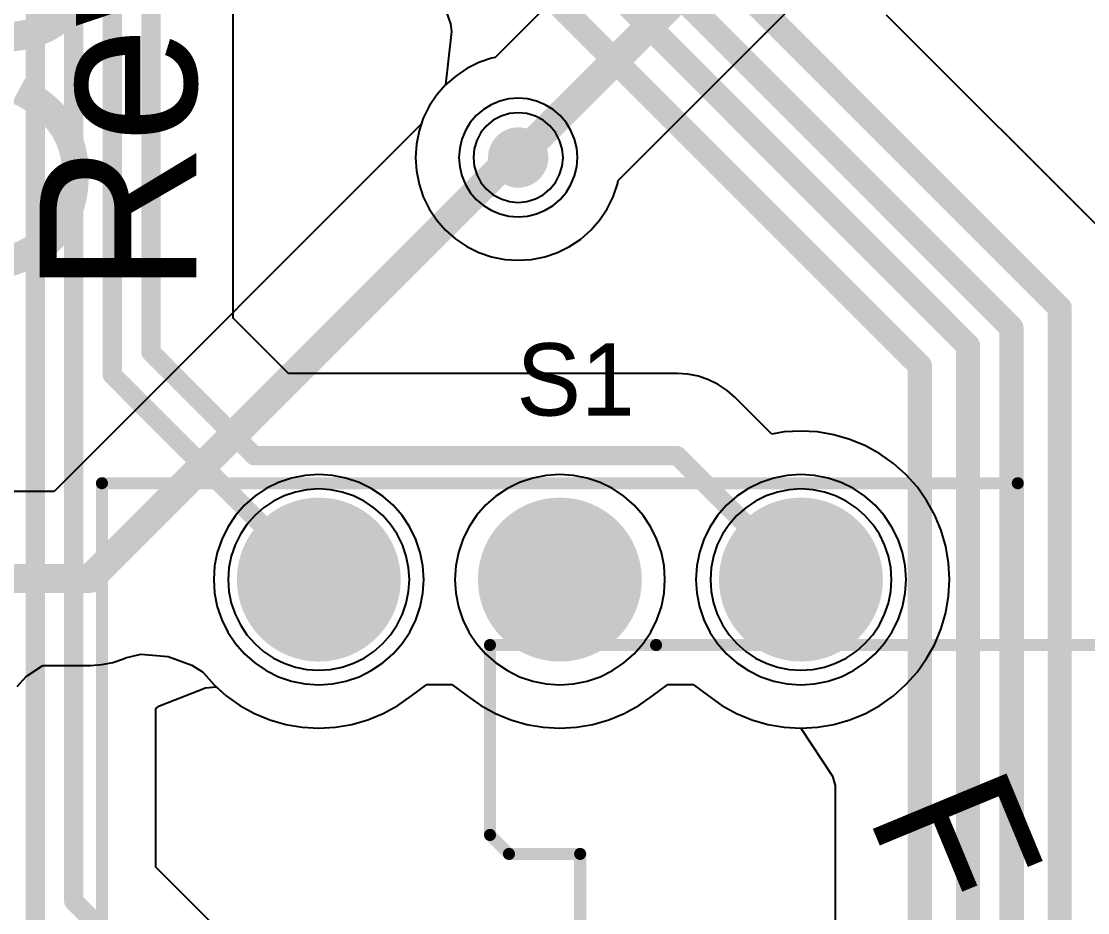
# Model space of a CAD drawing. Header units: millimetres. Extents: x 5.97 to 14.78, y 3.86 to 11.35.
# Drawn here: x 11.9916 to 12.4339, y 6.3269 to 6.6965 of the extents above; entities that cross this region are included whole.
import ezdxf

# ---------------------------------------------------------------- set-up
doc = ezdxf.new("R2010")
doc.units = ezdxf.units.MM
doc.header["$MEASUREMENT"] = 0
for name, color, linetype in [('BottomLayer', 5, 'Continuous'), ('BottomOverlay', 54, 'Continuous'), ('BottomSolder', 6, 'Continuous'), ('MidLayer1', 16, 'Continuous'), ('MidLayer2', 76, 'Continuous'), ('MultiLayer', 9, 'Continuous'), ('TopLayer', 1, 'Continuous'), ('TopOverlay', 2, 'Continuous'), ('TopSolder', 216, 'Continuous')]:
    doc.layers.add(name, color=color, linetype=linetype)

# ---------------------------------------------------------------- blocks, each defined once
blk = doc.blocks.new('94HCB16T_144')
at = {"layer": 'BottomLayer', "const_width": 0.0315}
for points in [[(-0.16575, 0.1, 1), (-0.13425, 0.1, 1)], [(0.13425, 0.1, 1), (0.16575, 0.1, 1)], [(-0.16575, 0, 1), (-0.13425, 0, 1)], [(0.13425, 0, 1), (0.16575, 0, 1)], [(-0.16575, -0.1, 1), (-0.13425, -0.1, 1)], [(0.13425, -0.1, 1), (0.16575, -0.1, 1)]]:
    blk.add_lwpolyline(points, format="xyb", close=True, dxfattribs=at)
at = {"layer": 'BottomSolder', "const_width": 0.034}
for points in [[(-0.167, 0.1, 1), (-0.133, 0.1, 1)], [(0.133, 0.1, 1), (0.167, 0.1, 1)], [(-0.167, 0, 1), (-0.133, 0, 1)], [(0.133, 0, 1), (0.167, 0, 1)], [(-0.167, -0.1, 1), (-0.133, -0.1, 1)], [(0.133, -0.1, 1), (0.167, -0.1, 1)]]:
    blk.add_lwpolyline(points, format="xyb", close=True, dxfattribs=at)
at = {"layer": 'MidLayer1', "const_width": 0.0315}
for points in [[(-0.16575, 0.1, 1), (-0.13425, 0.1, 1)], [(0.13425, 0.1, 1), (0.16575, 0.1, 1)], [(-0.16575, 0, 1), (-0.13425, 0, 1)], [(0.13425, 0, 1), (0.16575, 0, 1)], [(-0.16575, -0.1, 1), (-0.13425, -0.1, 1)], [(0.13425, -0.1, 1), (0.16575, -0.1, 1)]]:
    blk.add_lwpolyline(points, format="xyb", close=True, dxfattribs=at)
at = {"layer": 'MidLayer2', "const_width": 0.0315}
for points in [[(-0.16575, 0.1, 1), (-0.13425, 0.1, 1)], [(0.13425, 0.1, 1), (0.16575, 0.1, 1)], [(-0.16575, 0, 1), (-0.13425, 0, 1)], [(0.13425, 0, 1), (0.16575, 0, 1)], [(-0.16575, -0.1, 1), (-0.13425, -0.1, 1)], [(0.13425, -0.1, 1), (0.16575, -0.1, 1)]]:
    blk.add_lwpolyline(points, format="xyb", close=True, dxfattribs=at)
at = {"layer": 'MultiLayer', "const_width": 0.0315}
for points in [[(-0.16575, 0.1, 1), (-0.13425, 0.1, 1)], [(0.13425, 0.1, 1), (0.16575, 0.1, 1)], [(-0.16575, 0, 1), (-0.13425, 0, 1)], [(0.13425, 0, 1), (0.16575, 0, 1)], [(-0.16575, -0.1, 1), (-0.13425, -0.1, 1)], [(0.13425, -0.1, 1), (0.16575, -0.1, 1)]]:
    blk.add_lwpolyline(points, format="xyb", close=True, dxfattribs=at)
at = {"layer": 'TopLayer', "const_width": 0.0315}
for points in [[(-0.16575, 0.1, 1), (-0.13425, 0.1, 1)], [(0.13425, 0.1, 1), (0.16575, 0.1, 1)], [(-0.16575, 0, 1), (-0.13425, 0, 1)], [(0.13425, 0, 1), (0.16575, 0, 1)], [(-0.16575, -0.1, 1), (-0.13425, -0.1, 1)], [(0.13425, -0.1, 1), (0.16575, -0.1, 1)]]:
    blk.add_lwpolyline(points, format="xyb", close=True, dxfattribs=at)
at = {"layer": 'TopOverlay', "const_width": 0.005}
for points in [[(-0.18996, 0.18996), (0.18996, 0.18996)], [(-0.18996, 0.18996), (-0.18996, -0.18996)], [(0.18996, 0.18996), (0.18996, -0.18996)], [(-0.18996, -0.18996), (0.18996, -0.18996)]]:
    blk.add_lwpolyline(points, dxfattribs=at)
at = {"layer": 'TopOverlay', "const_width": 0.0025}
for points in [[(-0.19121, 0.18996, 1), (-0.18871, 0.18996, 1)], [(-0.19121, 0.18996, 1), (-0.18871, 0.18996, 1)], [(0.18871, 0.18996, 1), (0.19121, 0.18996, 1)], [(0.18871, 0.18996, 1), (0.19121, 0.18996, 1)], [(-0.19121, -0.18996, 1), (-0.18871, -0.18996, 1)], [(-0.19121, -0.18996, 1), (-0.18871, -0.18996, 1)], [(0.18871, -0.18996, 1), (0.19121, -0.18996, 1)], [(0.18871, -0.18996, 1), (0.19121, -0.18996, 1)]]:
    blk.add_lwpolyline(points, format="xyb", close=True, dxfattribs=at)
at = {"layer": 'TopSolder', "const_width": 0.034}
for points in [[(-0.167, 0.1, 1), (-0.133, 0.1, 1)], [(0.133, 0.1, 1), (0.167, 0.1, 1)], [(-0.167, 0, 1), (-0.133, 0, 1)], [(0.133, 0, 1), (0.167, 0, 1)], [(-0.167, -0.1, 1), (-0.133, -0.1, 1)], [(0.133, -0.1, 1), (0.167, -0.1, 1)]]:
    blk.add_lwpolyline(points, format="xyb", close=True, dxfattribs=at)
at = {"layer": 'TopOverlay'}
for s, rotation, p in [('F', 22.5, (-0.05273, 0.12731)), ('1', -22.5, (0.05471, 0.13207))]:
    blk.add_text(s, height=0.06, rotation=rotation, dxfattribs=at).set_placement(p)
blk.add_text('0', height=0.06, dxfattribs=at).set_placement((0, 0.1378))
blk = doc.blocks.new('M_____35363_0660_B_175')
at = {"layer": 'BottomLayer', "const_width": 0.02756}
for points in [[(-0.17126, 0.00002, 1), (-0.1437, 0.00002, 1)], [(-0.09252, 0.00002, 1), (-0.06496, 0.00002, 1)], [(-0.01378, 0, 1), (0.01378, 0, 1)], [(0.06496, -0.00002, 1), (0.09252, -0.00002, 1)], [(0.1437, 0, 1), (0.17126, 0, 1)], [(0.22244, 0, 1), (0.25, 0, 1)]]:
    blk.add_lwpolyline(points, format="xyb", close=True, dxfattribs=at)
at = {"layer": 'BottomOverlay', "const_width": 0.005}
for points in [[(-0.24409, 0.07678), (-0.23622, 0.07678)], [(-0.24409, 0.07678), (-0.24409, 0.00002)], [(-0.23622, 0.07678), (-0.20079, 0.07678)], [(-0.20079, 0.07678), (-0.20079, 0.03939)], [(0.27953, 0.07678), (0.32087, 0.07678)], [(0.27953, 0.07678), (0.27953, 0.03939)], [(0.32087, 0.07678), (0.32087, -0.3366)], [(-0.20079, 0.03939), (0.27953, 0.03939)], [(-0.24409, 0.00002), (-0.24409, -0.2677)], [(-0.24409, -0.2677), (-0.24409, -0.3366)], [(-0.15748, -0.29919), (-0.15748, -0.32873)], [(-0.15748, -0.29919), (0.23622, -0.29919)], [(0.23622, -0.29919), (0.23622, -0.32281)], [(0.23622, -0.32281), (0.23622, -0.32873)], [(-0.15748, -0.32873), (-0.16535, -0.3366)], [(0.23622, -0.32873), (0.24409, -0.3366)], [(-0.24409, -0.3366), (-0.16535, -0.3366)], [(0.24409, -0.3366), (0.32087, -0.3366)]]:
    blk.add_lwpolyline(points, dxfattribs=at)
at = {"layer": 'BottomOverlay', "const_width": 0.0025}
for points in [[(-0.24534, 0.07678, 1), (-0.24284, 0.07678, 1)], [(-0.24534, 0.07678, 1), (-0.24284, 0.07678, 1)], [(-0.23747, 0.07678, 1), (-0.23497, 0.07678, 1)], [(-0.23747, 0.07678, 1), (-0.23497, 0.07678, 1)], [(-0.20204, 0.07678, 1), (-0.19954, 0.07678, 1)], [(-0.20204, 0.07678, 1), (-0.19954, 0.07678, 1)], [(0.27828, 0.07678, 1), (0.28078, 0.07678, 1)], [(0.27828, 0.07678, 1), (0.28078, 0.07678, 1)], [(0.31962, 0.07678, 1), (0.32212, 0.07678, 1)], [(0.31962, 0.07678, 1), (0.32212, 0.07678, 1)], [(-0.20204, 0.03939, 1), (-0.19954, 0.03939, 1)], [(-0.20204, 0.03939, 1), (-0.19954, 0.03939, 1)], [(0.27828, 0.03939, 1), (0.28078, 0.03939, 1)], [(0.27828, 0.03939, 1), (0.28078, 0.03939, 1)], [(-0.24534, 0.00002, 1), (-0.24284, 0.00002, 1)], [(-0.24534, 0.00002, 1), (-0.24284, 0.00002, 1)], [(-0.24534, -0.2677, 1), (-0.24284, -0.2677, 1)], [(-0.24534, -0.2677, 1), (-0.24284, -0.2677, 1)], [(-0.15873, -0.29919, 1), (-0.15623, -0.29919, 1)], [(-0.15873, -0.29919, 1), (-0.15623, -0.29919, 1)], [(0.23497, -0.29919, 1), (0.23747, -0.29919, 1)], [(0.23497, -0.29919, 1), (0.23747, -0.29919, 1)], [(0.23497, -0.32281, 1), (0.23747, -0.32281, 1)], [(0.23497, -0.32281, 1), (0.23747, -0.32281, 1)], [(-0.15873, -0.32873, 1), (-0.15623, -0.32873, 1)], [(-0.15873, -0.32873, 1), (-0.15623, -0.32873, 1)], [(0.23497, -0.32873, 1), (0.23747, -0.32873, 1)], [(0.23497, -0.32873, 1), (0.23747, -0.32873, 1)], [(-0.24534, -0.3366, 1), (-0.24284, -0.3366, 1)], [(-0.24534, -0.3366, 1), (-0.24284, -0.3366, 1)], [(-0.1666, -0.3366, 1), (-0.1641, -0.3366, 1)], [(-0.1666, -0.3366, 1), (-0.1641, -0.3366, 1)], [(0.24284, -0.3366, 1), (0.24534, -0.3366, 1)], [(0.24284, -0.3366, 1), (0.24534, -0.3366, 1)], [(0.31962, -0.3366, 1), (0.32212, -0.3366, 1)], [(0.31962, -0.3366, 1), (0.32212, -0.3366, 1)]]:
    blk.add_lwpolyline(points, format="xyb", close=True, dxfattribs=at)
at = {"layer": 'BottomSolder', "const_width": 0.03006}
for points in [[(-0.17251, 0.00002, 1), (-0.14245, 0.00002, 1)], [(-0.09377, 0.00002, 1), (-0.06371, 0.00002, 1)], [(-0.01503, 0, 1), (0.01503, 0, 1)], [(0.06371, -0.00002, 1), (0.09377, -0.00002, 1)], [(0.14245, 0, 1), (0.17251, 0, 1)], [(0.22119, 0, 1), (0.25125, 0, 1)]]:
    blk.add_lwpolyline(points, format="xyb", close=True, dxfattribs=at)
at = {"layer": 'MidLayer1', "const_width": 0.02756}
for points in [[(-0.17126, 0.00002, 1), (-0.1437, 0.00002, 1)], [(-0.09252, 0.00002, 1), (-0.06496, 0.00002, 1)], [(-0.01378, 0, 1), (0.01378, 0, 1)], [(0.06496, -0.00002, 1), (0.09252, -0.00002, 1)], [(0.1437, 0, 1), (0.17126, 0, 1)], [(0.22244, 0, 1), (0.25, 0, 1)]]:
    blk.add_lwpolyline(points, format="xyb", close=True, dxfattribs=at)
at = {"layer": 'MidLayer2', "const_width": 0.02756}
for points in [[(-0.17126, 0.00002, 1), (-0.1437, 0.00002, 1)], [(-0.09252, 0.00002, 1), (-0.06496, 0.00002, 1)], [(-0.01378, 0, 1), (0.01378, 0, 1)], [(0.06496, -0.00002, 1), (0.09252, -0.00002, 1)], [(0.1437, 0, 1), (0.17126, 0, 1)], [(0.22244, 0, 1), (0.25, 0, 1)]]:
    blk.add_lwpolyline(points, format="xyb", close=True, dxfattribs=at)
at = {"layer": 'MultiLayer', "const_width": 0.02756}
for points in [[(-0.17126, 0.00002, 1), (-0.1437, 0.00002, 1)], [(-0.09252, 0.00002, 1), (-0.06496, 0.00002, 1)], [(-0.01378, 0, 1), (0.01378, 0, 1)], [(0.06496, -0.00002, 1), (0.09252, -0.00002, 1)], [(0.1437, 0, 1), (0.17126, 0, 1)], [(0.22244, 0, 1), (0.25, 0, 1)]]:
    blk.add_lwpolyline(points, format="xyb", close=True, dxfattribs=at)
at = {"layer": 'TopLayer', "const_width": 0.02756}
for points in [[(-0.17126, 0.00002, 1), (-0.1437, 0.00002, 1)], [(-0.09252, 0.00002, 1), (-0.06496, 0.00002, 1)], [(-0.01378, 0, 1), (0.01378, 0, 1)], [(0.06496, -0.00002, 1), (0.09252, -0.00002, 1)], [(0.1437, 0, 1), (0.17126, 0, 1)], [(0.22244, 0, 1), (0.25, 0, 1)]]:
    blk.add_lwpolyline(points, format="xyb", close=True, dxfattribs=at)
at = {"layer": 'TopSolder', "const_width": 0.03006}
for points in [[(-0.17251, 0.00002, 1), (-0.14245, 0.00002, 1)], [(-0.09377, 0.00002, 1), (-0.06371, 0.00002, 1)], [(-0.01503, 0, 1), (0.01503, 0, 1)], [(0.06371, -0.00002, 1), (0.09377, -0.00002, 1)], [(0.14245, 0, 1), (0.17251, 0, 1)], [(0.22119, 0, 1), (0.25125, 0, 1)]]:
    blk.add_lwpolyline(points, format="xyb", close=True, dxfattribs=at)

msp = doc.modelspace()

# ---------------------------------------------------------------- linework, layer by layer
at = {"layer": 'BottomLayer'}
for p, q in [((12.16784, 6.70053), (12.16969, 6.69543)), ((12.44714, 6.60247), (12.35054, 6.69907)), ((12.16969, 6.69543), (12.17, 6.69227)), ((12.17, 6.69227), (12.16759, 6.67012)), ((12.16759, 6.67012), (12.16392, 6.66593)), ((12.16392, 6.66593), (12.16083, 6.6613)), ((12.16083, 6.6613), (12.15836, 6.6563)), ((12.15751, 6.6538), (12.00529, 6.50158)), ((12.15836, 6.6563), (12.15751, 6.6538)), ((12.00529, 6.50158), (11.82502, 6.50158)), ((12.02957, 6.43065), (12.03404, 6.43217)), ((12.03404, 6.43217), (12.03482, 6.43255)), ((12.03482, 6.43255), (12.04115, 6.43402)), ((12.04115, 6.43402), (12.05249, 6.43308)), ((12.05249, 6.43308), (12.06235, 6.42945)), ((11.99356, 6.42488), (12.00046, 6.42942)), ((12.00046, 6.42942), (12.02024, 6.42942)), ((12.02024, 6.42942), (12.02495, 6.42973)), ((12.02495, 6.42973), (12.02957, 6.43065)), ((12.06235, 6.42945), (12.06669, 6.4267)), ((11.98983, 6.4207), (11.99356, 6.42488)), ((12.06669, 6.4267), (12.06725, 6.42614)), ((12.06725, 6.42614), (12.07145, 6.42145)), ((12.07145, 6.42145), (12.0766, 6.41684)), ((12.1534, 6.41684), (12.15975, 6.42145)), ((12.15975, 6.42145), (12.17025, 6.42145)), ((12.17025, 6.42145), (12.1766, 6.41684)), ((12.2534, 6.41684), (12.25975, 6.42145)), ((12.25975, 6.42145), (12.27025, 6.42145)), ((12.27025, 6.42145), (12.2766, 6.41684)), ((12.0766, 6.41684), (12.08223, 6.41285)), ((12.14777, 6.41285), (12.1534, 6.41684)), ((12.1766, 6.41684), (12.18223, 6.41285)), ((12.24777, 6.41285), (12.2534, 6.41684)), ((12.2766, 6.41684), (12.28223, 6.41285)), ((12.08223, 6.41285), (12.08828, 6.40951)), ((12.08828, 6.40951), (12.09466, 6.40686)), ((12.13534, 6.40686), (12.14172, 6.40951)), ((12.14172, 6.40951), (12.14777, 6.41285)), ((12.18223, 6.41285), (12.18828, 6.40951)), ((12.18828, 6.40951), (12.19466, 6.40686)), ((12.23534, 6.40686), (12.24172, 6.40951)), ((12.24172, 6.40951), (12.24777, 6.41285)), ((12.28223, 6.41285), (12.28828, 6.40951)), ((12.28828, 6.40951), (12.29466, 6.40686)), ((12.09466, 6.40686), (12.10129, 6.40495)), ((12.12871, 6.40495), (12.13534, 6.40686)), ((12.19466, 6.40686), (12.20129, 6.40495)), ((12.22871, 6.40495), (12.23534, 6.40686)), ((12.29466, 6.40686), (12.30129, 6.40495)), ((12.10129, 6.40495), (12.1081, 6.40379)), ((12.1081, 6.40379), (12.115, 6.40341)), ((12.115, 6.40341), (12.1219, 6.40379)), ((12.1219, 6.40379), (12.12871, 6.40495)), ((12.20129, 6.40495), (12.2081, 6.40379)), ((12.2081, 6.40379), (12.215, 6.40341)), ((12.215, 6.40341), (12.2219, 6.40379)), ((12.2219, 6.40379), (12.22871, 6.40495)), ((12.30129, 6.40495), (12.3081, 6.40379)), ((12.3081, 6.40379), (12.315, 6.40341)), ((12.315, 6.40341), (12.32811, 6.38346)), ((12.32811, 6.38346), (12.32926, 6.37969)), ((12.32926, 6.37969), (12.32926, 6.25031))]:
    msp.add_line(p, q, dxfattribs=at)
for points, const_width in [([(12.083, 6.917), (12.42234, 6.57766)], 0.01), ([(12.07472, 6.897), (12.40234, 6.56938)], 0.01), ([(12.06726, 6.879), (12.38434, 6.56192)], 0.01), ([(12.05898, 6.859), (12.36434, 6.55364)], 0.01), ([(12.02024, 6.4655), (12.19474, 6.64)], 0.012), ([(12.19474, 6.64), (12.19771, 6.64)], 0.012), ([(12.42234, 6.1034), (12.42234, 6.57766)], 0.01), ([(12.40234, 6.1136), (12.40234, 6.56938)], 0.01), ([(12.38434, 6.12105), (12.38434, 6.56192)], 0.01), ([(12.36434, 6.12934), (12.36434, 6.55364)], 0.01), ([(12.115, 6.465), (12.115, 6.47666)], 0.008), ([(11.76135, 6.4655), (12.02024, 6.4655)], 0.012)]:
    msp.add_lwpolyline(points, dxfattribs=dict(at, const_width=const_width))
for points, const_width in [([(12.19146, 6.64, 1), (12.20396, 6.64, 1)], 0.0125), ([(12.19174, 6.64, 1), (12.19774, 6.64, 1)], 0.006), ([(12.19174, 6.64, 1), (12.19774, 6.64, 1)], 0.006), ([(12.19471, 6.64, 1), (12.20071, 6.64, 1)], 0.006), ([(12.41984, 6.57766, 1), (12.42484, 6.57766, 1)], 0.005), ([(12.41984, 6.57766, 1), (12.42484, 6.57766, 1)], 0.005), ([(12.39984, 6.56938, 1), (12.40484, 6.56938, 1)], 0.005), ([(12.39984, 6.56938, 1), (12.40484, 6.56938, 1)], 0.005), ([(12.38184, 6.56192, 1), (12.38684, 6.56192, 1)], 0.005), ([(12.38184, 6.56192, 1), (12.38684, 6.56192, 1)], 0.005), ([(12.36184, 6.55364, 1), (12.36684, 6.55364, 1)], 0.005), ([(12.36184, 6.55364, 1), (12.36684, 6.55364, 1)], 0.005), ([(12.113, 6.47666, 1), (12.117, 6.47666, 1)], 0.004), ([(12.01724, 6.4655, 1), (12.02324, 6.4655, 1)], 0.006), ([(12.01724, 6.4655, 1), (12.02324, 6.4655, 1)], 0.006), ([(12.113, 6.465, 1), (12.117, 6.465, 1)], 0.004)]:
    msp.add_lwpolyline(points, format="xyb", close=True, dxfattribs=dict(at, const_width=const_width))
at = {"layer": 'MidLayer1'}
for p, q in [((12.1906, 6.65717), (12.18738, 6.65546)), ((12.19408, 6.65823), (12.1906, 6.65717)), ((12.19771, 6.65859), (12.19408, 6.65823)), ((12.20134, 6.65823), (12.19771, 6.65859)), ((12.20483, 6.65717), (12.20134, 6.65823)), ((12.20804, 6.65546), (12.20483, 6.65717)), ((12.18457, 6.65314), (12.18225, 6.65033)), ((12.18738, 6.65546), (12.18457, 6.65314)), ((12.21086, 6.65314), (12.20804, 6.65546)), ((12.21317, 6.65033), (12.21086, 6.65314)), ((12.18225, 6.65033), (12.18054, 6.64711)), ((12.21489, 6.64711), (12.21317, 6.65033)), ((12.18054, 6.64711), (12.17948, 6.64363)), ((12.21594, 6.64363), (12.21489, 6.64711)), ((12.17948, 6.64363), (12.17912, 6.64)), ((12.17912, 6.64), (12.17948, 6.63637)), ((12.2163, 6.64), (12.21594, 6.64363)), ((12.21594, 6.63637), (12.2163, 6.64)), ((12.17948, 6.63637), (12.18054, 6.63289)), ((12.21489, 6.63289), (12.21594, 6.63637)), ((12.18054, 6.63289), (12.18225, 6.62967)), ((12.21317, 6.62967), (12.21489, 6.63289)), ((12.18225, 6.62967), (12.18457, 6.62686)), ((12.18457, 6.62686), (12.18738, 6.62454)), ((12.20804, 6.62454), (12.21086, 6.62686)), ((12.21086, 6.62686), (12.21317, 6.62967)), ((12.18738, 6.62454), (12.1906, 6.62283)), ((12.1906, 6.62283), (12.19408, 6.62177)), ((12.20134, 6.62177), (12.20483, 6.62283)), ((12.20483, 6.62283), (12.20804, 6.62454)), ((12.19408, 6.62177), (12.19771, 6.62141)), ((12.19771, 6.62141), (12.20134, 6.62177)), ((12.115, 6.50258), (12.1101, 6.50225)), ((12.1199, 6.50225), (12.115, 6.50258)), ((12.315, 6.50258), (12.3101, 6.50225)), ((12.3199, 6.50225), (12.315, 6.50258)), ((12.10062, 6.49972), (12.09621, 6.49754)), ((12.10527, 6.5013), (12.10062, 6.49972)), ((12.1101, 6.50225), (12.10527, 6.5013)), ((12.12473, 6.5013), (12.1199, 6.50225)), ((12.12938, 6.49972), (12.12473, 6.5013)), ((12.13379, 6.49754), (12.12938, 6.49972)), ((12.30062, 6.49972), (12.29621, 6.49754)), ((12.30527, 6.5013), (12.30062, 6.49972)), ((12.3101, 6.50225), (12.30527, 6.5013)), ((12.32473, 6.5013), (12.3199, 6.50225)), ((12.32938, 6.49972), (12.32473, 6.5013)), ((12.33379, 6.49754), (12.32938, 6.49972)), ((12.09212, 6.49481), (12.08843, 6.49157)), ((12.09621, 6.49754), (12.09212, 6.49481)), ((12.13788, 6.49481), (12.13379, 6.49754)), ((12.14157, 6.49157), (12.13788, 6.49481)), ((12.29212, 6.49481), (12.28843, 6.49157)), ((12.29621, 6.49754), (12.29212, 6.49481)), ((12.33788, 6.49481), (12.33379, 6.49754)), ((12.34157, 6.49157), (12.33788, 6.49481)), ((12.08843, 6.49157), (12.08519, 6.48788)), ((12.14481, 6.48788), (12.14157, 6.49157)), ((12.28843, 6.49157), (12.28519, 6.48788)), ((12.34481, 6.48788), (12.34157, 6.49157)), ((12.08519, 6.48788), (12.08246, 6.48379)), ((12.14754, 6.48379), (12.14481, 6.48788)), ((12.28519, 6.48788), (12.28246, 6.48379)), ((12.34754, 6.48379), (12.34481, 6.48788)), ((12.08246, 6.48379), (12.08028, 6.47938)), ((12.14972, 6.47938), (12.14754, 6.48379)), ((12.28246, 6.48379), (12.28028, 6.47938)), ((12.34972, 6.47938), (12.34754, 6.48379)), ((12.08028, 6.47938), (12.0787, 6.47473)), ((12.1513, 6.47473), (12.14972, 6.47938)), ((12.28028, 6.47938), (12.2787, 6.47473)), ((12.3513, 6.47473), (12.34972, 6.47938)), ((12.0787, 6.47473), (12.07775, 6.4699)), ((12.15226, 6.4699), (12.1513, 6.47473)), ((12.2787, 6.47473), (12.27774, 6.4699)), ((12.35225, 6.4699), (12.3513, 6.47473)), ((12.07775, 6.4699), (12.07742, 6.465)), ((12.15258, 6.465), (12.15226, 6.4699)), ((12.27774, 6.4699), (12.27742, 6.465)), ((12.35258, 6.465), (12.35225, 6.4699)), ((12.07742, 6.465), (12.07775, 6.4601)), ((12.15226, 6.4601), (12.15258, 6.465)), ((12.27742, 6.465), (12.27774, 6.4601)), ((12.35225, 6.4601), (12.35258, 6.465)), ((12.07775, 6.4601), (12.0787, 6.45527)), ((12.1513, 6.45527), (12.15226, 6.4601)), ((12.27774, 6.4601), (12.2787, 6.45527)), ((12.3513, 6.45527), (12.35225, 6.4601)), ((12.0787, 6.45527), (12.08028, 6.45062)), ((12.14972, 6.45062), (12.1513, 6.45527)), ((12.2787, 6.45527), (12.28028, 6.45062)), ((12.34972, 6.45062), (12.3513, 6.45527)), ((12.08028, 6.45062), (12.08246, 6.44621)), ((12.14754, 6.44621), (12.14972, 6.45062)), ((12.28028, 6.45062), (12.28246, 6.44621)), ((12.34754, 6.44621), (12.34972, 6.45062)), ((12.08246, 6.44621), (12.08519, 6.44212)), ((12.14481, 6.44212), (12.14754, 6.44621)), ((12.28246, 6.44621), (12.28519, 6.44212)), ((12.34481, 6.44212), (12.34754, 6.44621)), ((12.08519, 6.44212), (12.08843, 6.43843)), ((12.14157, 6.43843), (12.14481, 6.44212)), ((12.28519, 6.44212), (12.28843, 6.43843)), ((12.34157, 6.43843), (12.34481, 6.44212)), ((12.08843, 6.43843), (12.09212, 6.43519)), ((12.13788, 6.43519), (12.14157, 6.43843)), ((12.28843, 6.43843), (12.29212, 6.43519)), ((12.33788, 6.43519), (12.34157, 6.43843)), ((12.09212, 6.43519), (12.09621, 6.43246)), ((12.09621, 6.43246), (12.10062, 6.43028)), ((12.12938, 6.43028), (12.13379, 6.43246)), ((12.13379, 6.43246), (12.13788, 6.43519)), ((12.29212, 6.43519), (12.29621, 6.43246)), ((12.29621, 6.43246), (12.30062, 6.43028)), ((12.32938, 6.43028), (12.33379, 6.43246)), ((12.33379, 6.43246), (12.33788, 6.43519)), ((12.10062, 6.43028), (12.10527, 6.4287)), ((12.10527, 6.4287), (12.1101, 6.42774)), ((12.1101, 6.42774), (12.115, 6.42742)), ((12.115, 6.42742), (12.1199, 6.42774)), ((12.1199, 6.42774), (12.12473, 6.4287)), ((12.12473, 6.4287), (12.12938, 6.43028)), ((12.30062, 6.43028), (12.30527, 6.4287)), ((12.30527, 6.4287), (12.3101, 6.42774)), ((12.3101, 6.42774), (12.315, 6.42742)), ((12.315, 6.42742), (12.3199, 6.42774)), ((12.3199, 6.42774), (12.32473, 6.4287)), ((12.32473, 6.4287), (12.32938, 6.43028))]:
    msp.add_line(p, q, dxfattribs=at)
at = {"layer": 'MidLayer1', "const_width": 0.0125}
msp.add_lwpolyline([(12.19146, 6.64, 1), (12.20396, 6.64, 1)], format="xyb", close=True, dxfattribs=at)
at = {"layer": 'MidLayer2'}
for p, q in [((12.18655, 6.6619), (12.18327, 6.65988)), ((12.19012, 6.66337), (12.18655, 6.6619)), ((12.19387, 6.66427), (12.19012, 6.66337)), ((12.19771, 6.66458), (12.19387, 6.66427)), ((12.20156, 6.66427), (12.19771, 6.66458)), ((12.20531, 6.66337), (12.20156, 6.66427)), ((12.20887, 6.6619), (12.20531, 6.66337)), ((12.21216, 6.65988), (12.20887, 6.6619)), ((12.18033, 6.65738), (12.17783, 6.65445)), ((12.18327, 6.65988), (12.18033, 6.65738)), ((12.21509, 6.65738), (12.21216, 6.65988)), ((12.21759, 6.65445), (12.21509, 6.65738)), ((12.17783, 6.65445), (12.17581, 6.65116)), ((12.21961, 6.65116), (12.21759, 6.65445)), ((12.17581, 6.65116), (12.17434, 6.64759)), ((12.22108, 6.64759), (12.21961, 6.65116)), ((12.17434, 6.64759), (12.17344, 6.64384)), ((12.22198, 6.64384), (12.22108, 6.64759)), ((12.17344, 6.64384), (12.17314, 6.64)), ((12.17314, 6.64), (12.17344, 6.63616)), ((12.22229, 6.64), (12.22198, 6.64384)), ((12.22198, 6.63616), (12.22229, 6.64)), ((12.17344, 6.63616), (12.17434, 6.63241)), ((12.22108, 6.63241), (12.22198, 6.63616)), ((12.17434, 6.63241), (12.17581, 6.62884)), ((12.21961, 6.62884), (12.22108, 6.63241)), ((12.17581, 6.62884), (12.17783, 6.62555)), ((12.21759, 6.62555), (12.21961, 6.62884)), ((12.17783, 6.62555), (12.18033, 6.62262)), ((12.18033, 6.62262), (12.18327, 6.62012)), ((12.21216, 6.62012), (12.21509, 6.62262)), ((12.21509, 6.62262), (12.21759, 6.62555)), ((12.18327, 6.62012), (12.18655, 6.6181)), ((12.18655, 6.6181), (12.19012, 6.61663)), ((12.20531, 6.61663), (12.20887, 6.6181)), ((12.20887, 6.6181), (12.21216, 6.62012)), ((12.19012, 6.61663), (12.19387, 6.61573)), ((12.19387, 6.61573), (12.19771, 6.61542)), ((12.19771, 6.61542), (12.20156, 6.61573)), ((12.20156, 6.61573), (12.20531, 6.61663)), ((12.10372, 6.5071), (12.09832, 6.50527)), ((12.10931, 6.50822), (12.10372, 6.5071)), ((12.115, 6.50859), (12.10931, 6.50822)), ((12.12069, 6.50822), (12.115, 6.50859)), ((12.12628, 6.5071), (12.12069, 6.50822)), ((12.13168, 6.50527), (12.12628, 6.5071)), ((12.20372, 6.5071), (12.19832, 6.50527)), ((12.20931, 6.50822), (12.20372, 6.5071)), ((12.215, 6.50859), (12.20931, 6.50822)), ((12.22069, 6.50822), (12.215, 6.50859)), ((12.22628, 6.5071), (12.22069, 6.50822)), ((12.23168, 6.50527), (12.22628, 6.5071)), ((12.30372, 6.5071), (12.29832, 6.50527)), ((12.30931, 6.50822), (12.30372, 6.5071)), ((12.315, 6.50859), (12.30931, 6.50822)), ((12.32069, 6.50822), (12.315, 6.50859)), ((12.32628, 6.5071), (12.32069, 6.50822)), ((12.33168, 6.50527), (12.32628, 6.5071)), ((12.09321, 6.50275), (12.08846, 6.49958)), ((12.09832, 6.50527), (12.09321, 6.50275)), ((12.13679, 6.50275), (12.13168, 6.50527)), ((12.14154, 6.49958), (12.13679, 6.50275)), ((12.19321, 6.50275), (12.18846, 6.49958)), ((12.19832, 6.50527), (12.19321, 6.50275)), ((12.23679, 6.50275), (12.23168, 6.50527)), ((12.24154, 6.49958), (12.23679, 6.50275)), ((12.29321, 6.50275), (12.28846, 6.49958)), ((12.29832, 6.50527), (12.29321, 6.50275)), ((12.33679, 6.50275), (12.33168, 6.50527)), ((12.34154, 6.49958), (12.33679, 6.50275)), ((12.08846, 6.49958), (12.08418, 6.49582)), ((12.14582, 6.49582), (12.14154, 6.49958)), ((12.18846, 6.49958), (12.18418, 6.49582)), ((12.24582, 6.49582), (12.24154, 6.49958)), ((12.28846, 6.49958), (12.28418, 6.49582)), ((12.34582, 6.49582), (12.34154, 6.49958)), ((12.08418, 6.49582), (12.08042, 6.49154)), ((12.14958, 6.49154), (12.14582, 6.49582)), ((12.18418, 6.49582), (12.18042, 6.49154)), ((12.24958, 6.49154), (12.24582, 6.49582)), ((12.28418, 6.49582), (12.28042, 6.49154)), ((12.34958, 6.49154), (12.34582, 6.49582)), ((12.08042, 6.49154), (12.07725, 6.48679)), ((12.15275, 6.48679), (12.14958, 6.49154)), ((12.18042, 6.49154), (12.17725, 6.48679)), ((12.25275, 6.48679), (12.24958, 6.49154)), ((12.28042, 6.49154), (12.27725, 6.48679)), ((12.35275, 6.48679), (12.34958, 6.49154)), ((12.07725, 6.48679), (12.07473, 6.48168)), ((12.15527, 6.48168), (12.15275, 6.48679)), ((12.17725, 6.48679), (12.17473, 6.48168)), ((12.25527, 6.48168), (12.25275, 6.48679)), ((12.27725, 6.48679), (12.27473, 6.48168)), ((12.35527, 6.48168), (12.35275, 6.48679)), ((12.07473, 6.48168), (12.0729, 6.47628)), ((12.1571, 6.47628), (12.15527, 6.48168)), ((12.17473, 6.48168), (12.1729, 6.47628)), ((12.2571, 6.47628), (12.25527, 6.48168)), ((12.27473, 6.48168), (12.2729, 6.47628)), ((12.3571, 6.47628), (12.35527, 6.48168)), ((12.0729, 6.47628), (12.07178, 6.47069)), ((12.15822, 6.47069), (12.1571, 6.47628)), ((12.1729, 6.47628), (12.17178, 6.47069)), ((12.25822, 6.47069), (12.2571, 6.47628)), ((12.2729, 6.47628), (12.27178, 6.47069)), ((12.35822, 6.47069), (12.3571, 6.47628)), ((12.07178, 6.47069), (12.07141, 6.465)), ((12.15859, 6.465), (12.15822, 6.47069)), ((12.17178, 6.47069), (12.17141, 6.465)), ((12.25859, 6.465), (12.25822, 6.47069)), ((12.27178, 6.47069), (12.27141, 6.465)), ((12.35859, 6.465), (12.35822, 6.47069)), ((12.07141, 6.465), (12.07178, 6.45931)), ((12.15822, 6.45931), (12.15859, 6.465)), ((12.17141, 6.465), (12.17178, 6.45931)), ((12.25822, 6.45931), (12.25859, 6.465)), ((12.27141, 6.465), (12.27178, 6.45931)), ((12.35822, 6.45931), (12.35859, 6.465)), ((12.07178, 6.45931), (12.0729, 6.45372)), ((12.1571, 6.45372), (12.15822, 6.45931)), ((12.17178, 6.45931), (12.1729, 6.45372)), ((12.2571, 6.45372), (12.25822, 6.45931)), ((12.27178, 6.45931), (12.2729, 6.45372)), ((12.3571, 6.45372), (12.35822, 6.45931)), ((12.0729, 6.45372), (12.07473, 6.44832)), ((12.15527, 6.44832), (12.1571, 6.45372)), ((12.1729, 6.45372), (12.17473, 6.44832)), ((12.25527, 6.44832), (12.2571, 6.45372)), ((12.2729, 6.45372), (12.27473, 6.44832)), ((12.35527, 6.44832), (12.3571, 6.45372)), ((12.07473, 6.44832), (12.07725, 6.44321)), ((12.15275, 6.44321), (12.15527, 6.44832)), ((12.17473, 6.44832), (12.17725, 6.44321)), ((12.25275, 6.44321), (12.25527, 6.44832)), ((12.27473, 6.44832), (12.27725, 6.44321)), ((12.35275, 6.44321), (12.35527, 6.44832)), ((12.07725, 6.44321), (12.08042, 6.43846)), ((12.14958, 6.43846), (12.15275, 6.44321)), ((12.17725, 6.44321), (12.18042, 6.43846)), ((12.24958, 6.43846), (12.25275, 6.44321)), ((12.27725, 6.44321), (12.28042, 6.43846)), ((12.34958, 6.43846), (12.35275, 6.44321)), ((12.08042, 6.43846), (12.08418, 6.43418)), ((12.14582, 6.43418), (12.14958, 6.43846)), ((12.18042, 6.43846), (12.18418, 6.43418)), ((12.24582, 6.43418), (12.24958, 6.43846)), ((12.28042, 6.43846), (12.28418, 6.43418)), ((12.34582, 6.43418), (12.34958, 6.43846)), ((12.08418, 6.43418), (12.08846, 6.43042)), ((12.14154, 6.43042), (12.14582, 6.43418)), ((12.18418, 6.43418), (12.18846, 6.43042)), ((12.24154, 6.43042), (12.24582, 6.43418)), ((12.28418, 6.43418), (12.28846, 6.43042)), ((12.34154, 6.43042), (12.34582, 6.43418)), ((12.08846, 6.43042), (12.09321, 6.42725)), ((12.09321, 6.42725), (12.09832, 6.42473)), ((12.13168, 6.42473), (12.13679, 6.42725)), ((12.13679, 6.42725), (12.14154, 6.43042)), ((12.18846, 6.43042), (12.19321, 6.42725)), ((12.19321, 6.42725), (12.19832, 6.42473)), ((12.23168, 6.42473), (12.23679, 6.42725)), ((12.23679, 6.42725), (12.24154, 6.43042)), ((12.28846, 6.43042), (12.29321, 6.42725)), ((12.29321, 6.42725), (12.29832, 6.42473)), ((12.33168, 6.42473), (12.33679, 6.42725)), ((12.33679, 6.42725), (12.34154, 6.43042)), ((12.09832, 6.42473), (12.10372, 6.4229)), ((12.10372, 6.4229), (12.10931, 6.42178)), ((12.12069, 6.42178), (12.12628, 6.4229)), ((12.12628, 6.4229), (12.13168, 6.42473)), ((12.19832, 6.42473), (12.20372, 6.4229)), ((12.20372, 6.4229), (12.20931, 6.42178)), ((12.22069, 6.42178), (12.22628, 6.4229)), ((12.22628, 6.4229), (12.23168, 6.42473)), ((12.29832, 6.42473), (12.30372, 6.4229)), ((12.30372, 6.4229), (12.30931, 6.42178)), ((12.32069, 6.42178), (12.32628, 6.4229)), ((12.32628, 6.4229), (12.33168, 6.42473)), ((12.10931, 6.42178), (12.115, 6.42141)), ((12.115, 6.42141), (12.12069, 6.42178)), ((12.20931, 6.42178), (12.215, 6.42141)), ((12.215, 6.42141), (12.22069, 6.42178)), ((12.30931, 6.42178), (12.315, 6.42141)), ((12.315, 6.42141), (12.32069, 6.42178))]:
    msp.add_line(p, q, dxfattribs=at)
at = {"layer": 'MidLayer2', "const_width": 0.0125}
msp.add_lwpolyline([(12.19146, 6.64, 1), (12.20396, 6.64, 1)], format="xyb", close=True, dxfattribs=at)
at = {"layer": 'MultiLayer', "const_width": 0.0125}
msp.add_lwpolyline([(12.19146, 6.64, 1), (12.20396, 6.64, 1)], format="xyb", close=True, dxfattribs=at)
at = {"layer": 'TopLayer'}
for p, q in [((12.07945, 6.57337), (12.07945, 7.04926)), ((12.26858, 6.76189), (12.18811, 6.68142)), ((12.23913, 6.6304), (12.3196, 6.71087)), ((12.18141, 6.67935), (12.17642, 6.67689)), ((12.18669, 6.68114), (12.18141, 6.67935)), ((12.18811, 6.68142), (12.18669, 6.68114)), ((12.17642, 6.67689), (12.17178, 6.67379)), ((12.17178, 6.67379), (12.16759, 6.67012)), ((12.16759, 6.67012), (12.16392, 6.66593)), ((12.16392, 6.66593), (12.16083, 6.6613)), ((12.16083, 6.6613), (12.15836, 6.6563)), ((12.15836, 6.6563), (12.15657, 6.65102)), ((12.15657, 6.65102), (12.15548, 6.64556)), ((12.15548, 6.64556), (12.15512, 6.64)), ((12.15512, 6.64), (12.15548, 6.63444)), ((12.15548, 6.63444), (12.15657, 6.62898)), ((12.15657, 6.62898), (12.15836, 6.6237)), ((12.23706, 6.6237), (12.23885, 6.62898)), ((12.23885, 6.62898), (12.23913, 6.6304)), ((12.15836, 6.6237), (12.16083, 6.6187)), ((12.2346, 6.6187), (12.23706, 6.6237)), ((12.16083, 6.6187), (12.16392, 6.61407)), ((12.2315, 6.61407), (12.2346, 6.6187)), ((12.16392, 6.61407), (12.16759, 6.60988)), ((12.22783, 6.60988), (12.2315, 6.61407)), ((12.16759, 6.60988), (12.17178, 6.60621)), ((12.22364, 6.60621), (12.22783, 6.60988)), ((12.17178, 6.60621), (12.17642, 6.60311)), ((12.21901, 6.60311), (12.22364, 6.60621)), ((12.17642, 6.60311), (12.18141, 6.60065)), ((12.18141, 6.60065), (12.18669, 6.59886)), ((12.20873, 6.59886), (12.21401, 6.60065)), ((12.21401, 6.60065), (12.21901, 6.60311)), ((12.18669, 6.59886), (12.19215, 6.59777)), ((12.19215, 6.59777), (12.19771, 6.59741)), ((12.19771, 6.59741), (12.20327, 6.59777)), ((12.20327, 6.59777), (12.20873, 6.59886)), ((12.10237, 6.55045), (12.07945, 6.57337)), ((12.26362, 6.55045), (12.10237, 6.55045)), ((12.26807, 6.55016), (12.26362, 6.55045)), ((12.27244, 6.54929), (12.26807, 6.55016)), ((12.27666, 6.54786), (12.27244, 6.54929)), ((12.28066, 6.54589), (12.27666, 6.54786)), ((12.28436, 6.54341), (12.28066, 6.54589)), ((12.28771, 6.54047), (12.28436, 6.54341)), ((12.30287, 6.52532), (12.28771, 6.54047)), ((12.3081, 6.52621), (12.30287, 6.52532)), ((12.315, 6.52659), (12.3081, 6.52621)), ((12.3219, 6.52621), (12.315, 6.52659)), ((12.32871, 6.52505), (12.3219, 6.52621)), ((12.33534, 6.52314), (12.32871, 6.52505)), ((12.34172, 6.52049), (12.33534, 6.52314)), ((12.34777, 6.51715), (12.34172, 6.52049)), ((12.3534, 6.51316), (12.34777, 6.51715)), ((12.35855, 6.50855), (12.3534, 6.51316)), ((12.36316, 6.5034), (12.35855, 6.50855)), ((12.36715, 6.49777), (12.36316, 6.5034)), ((12.37049, 6.49172), (12.36715, 6.49777)), ((12.37314, 6.48534), (12.37049, 6.49172)), ((12.37505, 6.47871), (12.37314, 6.48534)), ((12.37621, 6.4719), (12.37505, 6.47871)), ((12.37659, 6.465), (12.37621, 6.4719)), ((12.37621, 6.4581), (12.37659, 6.465)), ((12.37505, 6.45129), (12.37621, 6.4581)), ((12.37314, 6.44466), (12.37505, 6.45129)), ((12.37049, 6.43828), (12.37314, 6.44466)), ((12.36715, 6.43223), (12.37049, 6.43828)), ((12.36316, 6.4266), (12.36715, 6.43223)), ((12.35855, 6.42145), (12.36316, 6.4266)), ((12.04897, 6.41269), (12.06801, 6.42011)), ((12.06801, 6.42011), (12.07245, 6.42055)), ((12.07245, 6.42055), (12.0766, 6.41684)), ((12.1534, 6.41684), (12.15975, 6.42145)), ((12.15975, 6.42145), (12.17025, 6.42145)), ((12.17025, 6.42145), (12.1766, 6.41684)), ((12.2534, 6.41684), (12.25975, 6.42145)), ((12.25975, 6.42145), (12.27025, 6.42145)), ((12.27025, 6.42145), (12.2766, 6.41684)), ((12.3534, 6.41684), (12.35855, 6.42145)), ((12.0766, 6.41684), (12.08223, 6.41285)), ((12.14777, 6.41285), (12.1534, 6.41684)), ((12.1766, 6.41684), (12.18223, 6.41285)), ((12.24777, 6.41285), (12.2534, 6.41684)), ((12.2766, 6.41684), (12.28223, 6.41285)), ((12.34777, 6.41285), (12.3534, 6.41684)), ((12.04745, 6.41151), (12.04897, 6.41269)), ((12.04745, 6.34574), (12.04745, 6.41151)), ((12.08223, 6.41285), (12.08828, 6.40951)), ((12.08828, 6.40951), (12.09466, 6.40686)), ((12.13534, 6.40686), (12.14172, 6.40951)), ((12.14172, 6.40951), (12.14777, 6.41285)), ((12.18223, 6.41285), (12.18828, 6.40951)), ((12.18828, 6.40951), (12.19466, 6.40686)), ((12.23534, 6.40686), (12.24172, 6.40951)), ((12.24172, 6.40951), (12.24777, 6.41285)), ((12.28223, 6.41285), (12.28828, 6.40951)), ((12.28828, 6.40951), (12.29466, 6.40686)), ((12.33534, 6.40686), (12.34172, 6.40951)), ((12.34172, 6.40951), (12.34777, 6.41285)), ((12.09466, 6.40686), (12.10129, 6.40495)), ((12.12871, 6.40495), (12.13534, 6.40686)), ((12.19466, 6.40686), (12.20129, 6.40495)), ((12.22871, 6.40495), (12.23534, 6.40686)), ((12.29466, 6.40686), (12.30129, 6.40495)), ((12.32871, 6.40495), (12.33534, 6.40686)), ((12.10129, 6.40495), (12.1081, 6.40379)), ((12.1081, 6.40379), (12.115, 6.40341)), ((12.115, 6.40341), (12.1219, 6.40379)), ((12.1219, 6.40379), (12.12871, 6.40495)), ((12.20129, 6.40495), (12.2081, 6.40379)), ((12.2081, 6.40379), (12.215, 6.40341)), ((12.215, 6.40341), (12.2219, 6.40379)), ((12.2219, 6.40379), (12.22871, 6.40495)), ((12.30129, 6.40495), (12.3081, 6.40379)), ((12.3081, 6.40379), (12.315, 6.40341)), ((12.315, 6.40341), (12.3219, 6.40379)), ((12.3219, 6.40379), (12.32871, 6.40495)), ((12.14662, 6.24657), (12.04745, 6.34574))]:
    msp.add_line(p, q, dxfattribs=at)
for points, const_width in [([(12.04537, 6.55926), (12.04537, 7.33963)], 0.008), ([(12.02937, 6.5498), (12.02937, 7.31563)], 0.008), ([(12.01337, 6.33163), (12.01337, 7.29975)], 0.008), ([(11.99737, 6.32217), (11.99737, 7.27686)], 0.008), ([(12.19771, 6.64), (12.31, 6.75229)], 0.012), ([(12.04537, 6.55926), (12.08825, 6.51638)], 0.008), ([(12.02937, 6.5498), (12.11418, 6.465)], 0.008), ([(12.08825, 6.51638), (12.26362, 6.51638)], 0.008), ([(12.26362, 6.51638), (12.315, 6.465)], 0.008), ([(12.11418, 6.465), (12.115, 6.465)], 0.008), ([(12.01337, 6.33163), (12.1325, 6.2125)], 0.008)]:
    msp.add_lwpolyline(points, dxfattribs=dict(at, const_width=const_width))
for points, const_width in [([(12.19146, 6.64, 1), (12.20396, 6.64, 1)], 0.0125), ([(12.19471, 6.64, 1), (12.20071, 6.64, 1)], 0.006), ([(12.04337, 6.55926, 1), (12.04737, 6.55926, 1)], 0.004), ([(12.04337, 6.55926, 1), (12.04737, 6.55926, 1)], 0.004), ([(12.02737, 6.5498, 1), (12.03137, 6.5498, 1)], 0.004), ([(12.02737, 6.5498, 1), (12.03137, 6.5498, 1)], 0.004), ([(12.08625, 6.51638, 1), (12.09025, 6.51638, 1)], 0.004), ([(12.08625, 6.51638, 1), (12.09025, 6.51638, 1)], 0.004), ([(12.26162, 6.51638, 1), (12.26562, 6.51638, 1)], 0.004), ([(12.26162, 6.51638, 1), (12.26562, 6.51638, 1)], 0.004), ([(12.11218, 6.465, 1), (12.11618, 6.465, 1)], 0.004), ([(12.11218, 6.465, 1), (12.11618, 6.465, 1)], 0.004), ([(12.113, 6.465, 1), (12.117, 6.465, 1)], 0.004), ([(12.313, 6.465, 1), (12.317, 6.465, 1)], 0.004), ([(12.01137, 6.33163, 1), (12.01537, 6.33163, 1)], 0.004), ([(12.01137, 6.33163, 1), (12.01537, 6.33163, 1)], 0.004)]:
    msp.add_lwpolyline(points, format="xyb", close=True, dxfattribs=dict(at, const_width=const_width))

# ---------------------------------------------------------------- block references
at = {"rotation": 270}
for name, p in [('94HCB16T_144', (12.215, 6.315)), ('M_____35363_0660_B_175', (12.52261, 6.19378))]:
    msp.add_blockref(name, p, dxfattribs=at)

# ---------------------------------------------------------------- texts
at = {"layer": 'TopOverlay'}
for s, height, p in [('Control Board', 0.1, (12.01819, 6.58137)), ('Rev 1.1', 0.065, (12.06419, 6.58316))]:
    msp.add_text(s, height=height, rotation=-270, dxfattribs=at).set_placement(p)
msp.add_text('S1', height=0.03, dxfattribs=at).set_placement((12.197, 6.533))

doc.saveas('drawing.dxf')
